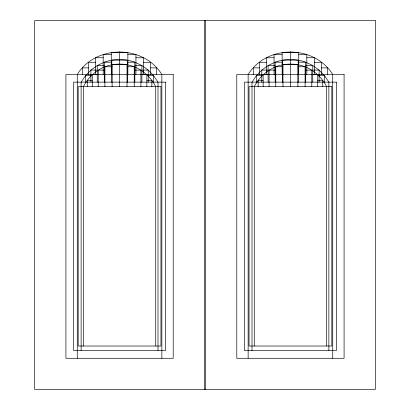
<?xml version="1.0" encoding="UTF-8"?>
<svg xmlns="http://www.w3.org/2000/svg" width="410" height="410" viewBox="0 0 410 410"><rect width="100%" height="100%" fill="white"/><g stroke="black" fill="none" stroke-linecap="round" stroke-linejoin="round"><path stroke-width="0.61" d="M161.858 358.279L161.858 74.43C143.213 44.582 95.909 44.582 77.27 74.43L77.27 358.279M332.73 358.279L332.73 74.43C314.091 44.582 266.787 44.582 248.142 74.43L248.142 358.279M111.264 54.438L103.192 54.438L103.192 74.43M127.858 54.438L135.93 54.438L135.93 74.43M282.141 54.438L274.07 54.438L274.07 74.43M298.736 54.438L306.808 54.438L306.808 74.43M103.192 57.759L95.561 57.759L95.561 74.43M135.93 57.759L143.567 57.759L143.567 74.43M274.07 57.759L266.433 57.759L266.433 74.43M306.808 57.759L314.439 57.759L314.439 74.43M111.797 62.182L104.278 62.182L97.242 65.533L90.907 70.079L85.48 75.676L81.124 82.138L81.124 350.565M127.325 62.182L134.849 62.182L141.886 65.533L148.22 70.079L153.647 75.676L157.999 82.138L157.999 350.565M282.674 62.182L275.151 62.182L268.114 65.533L261.78 70.079L256.352 75.676L252.001 82.138L252.001 350.565M298.203 62.182L305.722 62.182L312.758 65.533L319.093 70.079L324.52 75.676L328.876 82.138L328.876 350.565M95.561 62.284L88.575 62.284L88.575 74.43M143.567 62.284L150.552 62.284L150.552 74.43M266.433 62.284L259.448 62.284L259.448 74.43M314.439 62.284L321.425 62.284L321.425 74.43M104.278 65.533L97.242 65.533L97.242 82.138M134.849 65.533L141.886 65.533L141.886 82.138M275.151 65.533L268.114 65.533L268.114 82.138M305.722 65.533L312.758 65.533L312.758 82.138M112.099 66.748L104.898 66.748C95.597 70.54 87.878 77.695 83.394 86.684L83.394 346.025M127.023 66.748L134.224 66.748C143.526 70.54 151.244 77.695 155.728 86.684L155.728 346.025M282.977 66.748L275.776 66.748C266.474 70.54 258.756 77.695 254.272 86.684L254.272 346.025M297.901 66.748L305.101 66.748C314.403 70.54 322.122 77.695 326.606 86.684L326.606 346.025M88.575 67.891L82.42 67.891L82.42 74.43M150.552 67.891L156.702 67.891L156.702 74.43M259.448 67.891L253.298 67.891L253.298 74.43M321.425 67.891L327.58 67.891L327.58 74.43M97.242 70.079L90.907 70.079L90.907 82.138M104.898 70.12L98.21 70.12L98.21 86.684M134.224 70.12L140.917 70.12L140.917 86.684M141.886 70.079L148.22 70.079L148.22 82.138M268.114 70.079L261.78 70.079L261.78 82.138M275.776 70.12L269.083 70.12L269.083 86.684M305.101 70.12L311.79 70.12L311.79 86.684M312.758 70.079L319.093 70.079L319.093 82.138M98.21 74.681L92.265 74.681L92.265 86.684M140.917 74.681L146.862 74.681L146.862 86.684M269.083 74.681L263.138 74.681L263.138 86.684M311.79 74.681L317.735 74.681L317.735 86.684M90.907 75.676L85.48 75.676L85.48 82.138M148.22 75.676L153.647 75.676L153.647 82.138M261.78 75.676L256.352 75.676L256.352 82.138M319.093 75.676L324.52 75.676L324.52 82.138M92.265 80.268L87.268 80.268L87.268 86.684M146.862 80.268L151.859 80.268L151.859 86.684M263.138 80.268L258.141 80.268L258.141 86.684M317.735 80.268L322.731 80.268L322.731 86.684M305.722 82.138L305.722 62.182C295.887 58.671 284.991 58.671 275.151 62.182L275.151 82.138M305.101 86.684L305.101 66.748C295.702 63.207 285.175 63.207 275.776 66.748L275.776 86.684M298.736 74.43L298.736 52.408L282.141 52.408L282.141 74.43M298.203 82.138L298.203 60.126L282.674 60.126L282.674 82.138M297.901 86.684L297.901 64.672L282.977 64.672L282.977 86.684M290.439 51.721L290.439 86.684M205.569 20.5L205.569 389.5M204.431 20.5L204.431 389.5M134.849 82.138L134.849 62.182C125.009 58.671 114.113 58.671 104.278 62.182L104.278 82.138M134.224 86.684L134.224 66.748C124.824 63.207 114.298 63.207 104.898 66.748L104.898 86.684M127.858 74.43L127.858 52.408L111.264 52.408L111.264 74.43M127.325 82.138L127.325 60.126L111.797 60.126L111.797 82.138M127.023 86.684L127.023 64.672L112.099 64.672L112.099 86.684M119.561 51.721L119.561 86.684M375.309 20.5L34.691 20.5L34.691 389.5L375.309 389.5L375.309 20.5M173.21 74.43L65.918 74.43L65.918 358.279L173.21 358.279L173.21 74.43M344.082 74.43L236.79 74.43L236.79 358.279L344.082 358.279L344.082 74.43M165.502 82.138L73.626 82.138L73.626 350.565L165.502 350.565L165.502 82.138M336.374 82.138L244.498 82.138L244.498 350.565L336.374 350.565L336.374 82.138M160.956 86.684L78.166 86.684L78.166 346.025L160.956 346.025L160.956 86.684M331.833 86.684L249.044 86.684L249.044 346.025L331.833 346.025L331.833 86.684"/></g></svg>
